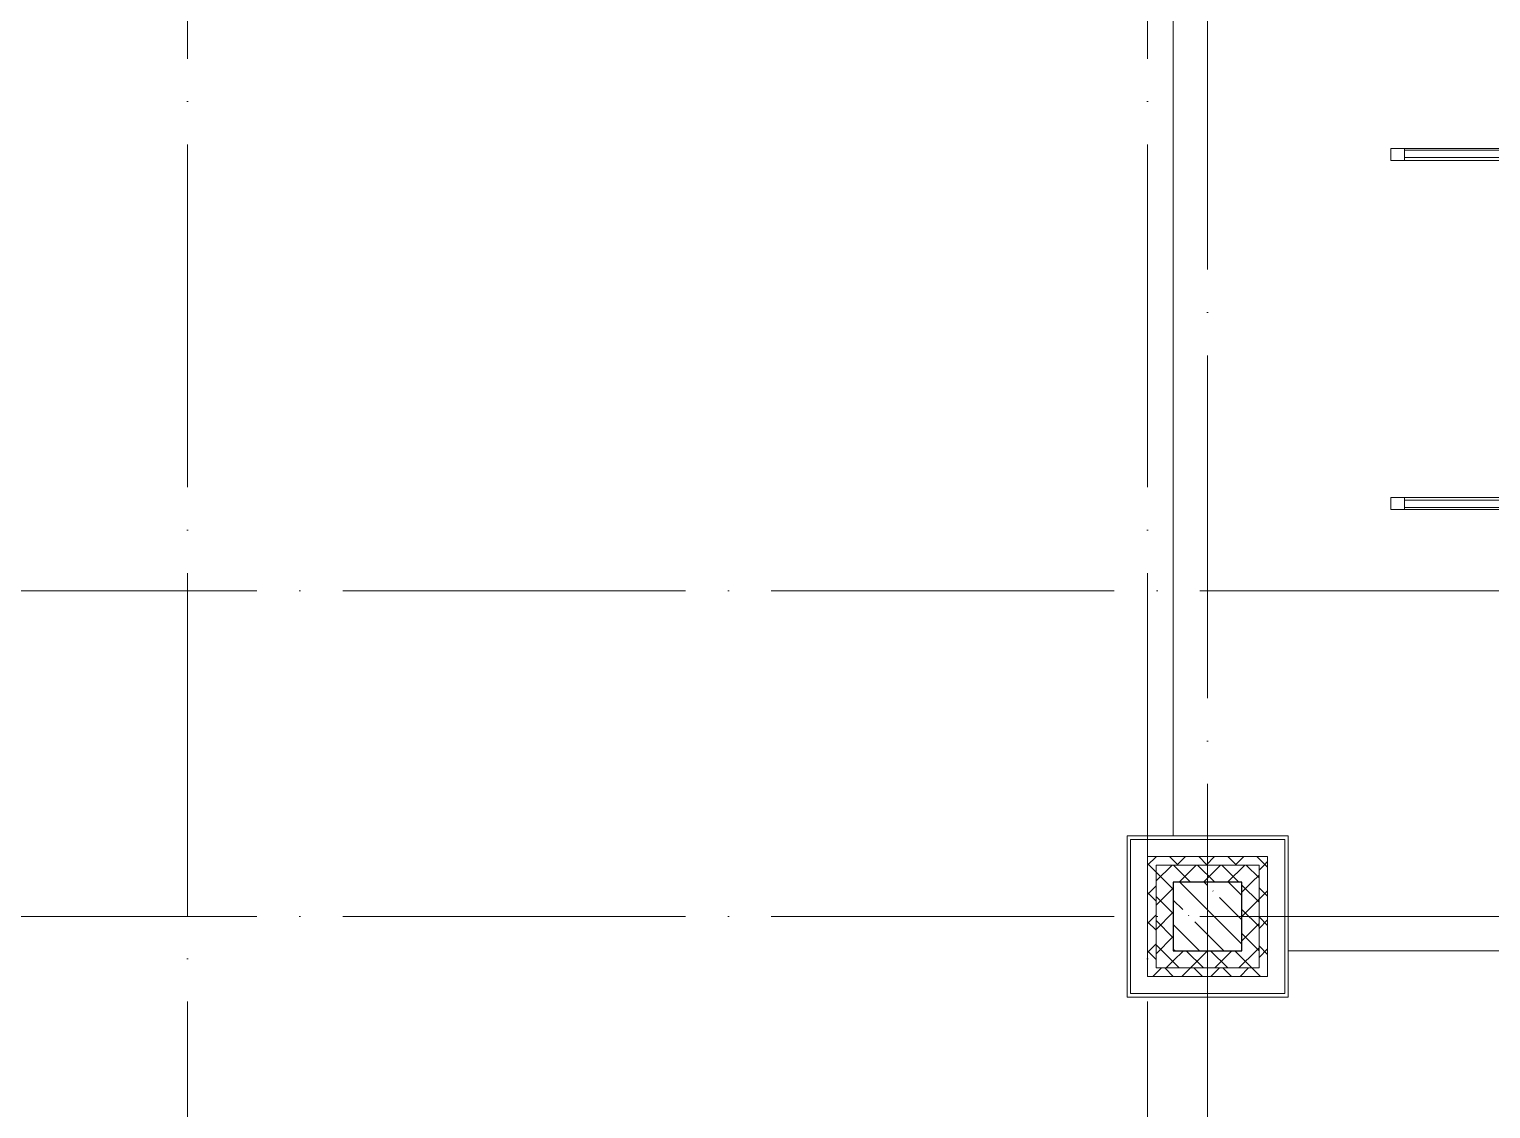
# Model space of a CAD drawing. Header units: millimetres. Extents: x -4370 to 196781, y -4577 to 61202.
# Drawn here: x 62626 to 71152, y 25303 to 31601 of the extents above; entities that cross this region are included whole.
import ezdxf

# ---------------------------------------------------------------- set-up
doc = ezdxf.new("R2010")
doc.units = ezdxf.units.MM
doc.linetypes.add('ADSK_Линия сетки', pattern=[2500, 2000, -250, 0, -250])
for name, color, linetype, lineweight in [('A-DETL-GENF-OTLN', 92, 'Continuous', 9), ('A-FLOR-____-OTLN', 192, 'Continuous', 9), ('A-GLAZ-CURT-OTLN', 52, 'Continuous', 9), ('A-WALL-____-MCUT', 113, 'Continuous', 9), ('A-WALL-____-PATT', 111, 'Continuous', 9), ('A-WALL-FNSH-MCUT', 113, 'Continuous', 9), ('S-COLS-____-MCUT', 52, 'Continuous', 9), ('S-COLS-____-OTLN', 52, 'Continuous', 9), ('S-GRID-____-OTLN', 1, 'Continuous', 9)]:
    doc.layers.add(name, color=color, linetype=linetype, lineweight=lineweight)
pattern_1 = [(45, (0, 0), (-70.71068, 70.71068), []), (135, (0, 0), (-70.71068, -70.71068), [])]
pattern_2 = [(135, (0, 0), (-84.85281, -84.85281), []), (225, (0, 0), (84.85281, -84.85281), [])]

# ---------------------------------------------------------------- blocks, each defined once
blk = doc.blocks.new('BSC_Колонна _Прямоугольная - 400x400-V27-О_АИ_ПП_0_000_Целиком')
at = {"layer": 'S-COLS-____-OTLN', "lineweight": 5}
h = blk.add_hatch(dxfattribs=at)
h.set_pattern_fill('FP_52', color=256, style=0, pattern_type=2)
h.set_pattern_definition([(135, (-69499.98, -26425), (-142.5612, -142.5612), []), (135, (-69357.42, -26425), (-142.5612, -142.5612), [252.016, -50.403, 3.353, -47.05])])
h.paths.add_polyline_path([(200, -200), (200, 200), (-200, 200), (-200, -200), (179, -200)])
at = {"layer": 'S-COLS-____-MCUT', "color": 130, "lineweight": 25}
for p, q in [((200, 200), (-200, 200)), ((-200, 200), (-200, -200)), ((200, -200), (200, 200)), ((-200, -200), (200, -200))]:
    blk.add_line(p, q, dxfattribs=at)
blk = doc.blocks.new('Дверь_Витражная_СКБ_2Ст - ДВН_ДАО_Главный вход-36089722-О_АИ_ПП_0_000_Целиком')
at = {"layer": 'A-DETL-GENF-OTLN', "color": 90}
for p, q in [((-1053, 1040.5), (-983, 1040.5)), ((-1053, 1040.5), (-1053, -12.5)), ((-983, 1040.5), (-1053, 1040.5)), ((-1053, 1040.5), (-1053, -12.5)), ((-983, 1040.5), (-983, -12.5)), ((-983, -12.5), (-983, 1040.5)), ((1053, 1040.5), (983, 1040.5)), ((983, 1040.5), (983, -12.5)), ((1053, 1040.5), (983, 1040.5)), ((983, 1040.5), (983, -12.5)), ((1053, 1040.5), (1053, -12.5)), ((1053, -12.5), (1053, 1040.5)), ((-1053, 960.5), (-983, 960.5)), ((-1043, 960.5), (-1043, 67.5)), ((-999, 960.5), (-999, 67.5)), ((1053, 960.5), (983, 960.5)), ((999, 960.5), (999, 67.5)), ((1043, 960.5), (1043, 67.5)), ((-1053, 67.5), (-983, 67.5)), ((1053, 67.5), (983, 67.5)), ((-1053, -12.5), (-1110, -12.5)), ((-1053, -12.5), (-1110, -12.5)), ((-1100, -67.5), (-1053, -67.5)), ((-1100, -67.5), (-1053, -67.5)), ((-983, -12.5), (-1053, -12.5)), ((-1053, -12.5), (-983, -12.5)), ((-1053, -67.5), (-1053, -12.5)), ((-1053, -67.5), (-1053, -12.5)), ((983, -12.5), (1053, -12.5)), ((983, -12.5), (1053, -12.5)), ((1053, -67.5), (1053, -12.5)), ((1053, -12.5), (1110, -12.5)), ((1053, -12.5), (1053, -67.5)), ((1110, -12.5), (1053, -12.5)), ((1100, -67.5), (1053, -67.5)), ((1053, -67.5), (1100, -67.5))]:
    blk.add_line(p, q, dxfattribs=at)
blk = doc.blocks.new('0083_СОШ675_АР_R22_rvt-1-О_АИ_ПП_0_000_Целиком')
at = {"layer": 'A-WALL-____-PATT', "lineweight": 5}
h = blk.add_hatch(dxfattribs=at)
h.set_pattern_fill('FP_1', color=10, style=0, pattern_type=2)
h.set_pattern_definition(pattern_2)
h.paths.add_polyline_path([(69150, 26075), (69200, 26075), (69200, 26775), (69150, 26775), (69150, 26501.3)])
h = blk.add_hatch(dxfattribs=at)
h.set_pattern_fill('FP_1', color=10, style=0, pattern_type=2)
h.set_pattern_definition(pattern_2)
h.paths.add_polyline_path([(69850, 26725), (69850, 26775), (69200, 26775), (69200, 26725), (69800, 26725)])
h = blk.add_hatch(dxfattribs=at)
h.set_pattern_fill('FP_6', color=10, style=0, pattern_type=2)
h.set_pattern_definition(pattern_1)
h.paths.add_polyline_path([(69300, 26125), (69300, 26725), (69200, 26725), (69200, 26125)])
h = blk.add_hatch(dxfattribs=at)
h.set_pattern_fill('FP_6', color=10, style=0, pattern_type=2)
h.set_pattern_definition(pattern_1)
h.paths.add_polyline_path([(69800, 26625), (69800, 26725), (69300, 26725), (69300, 26625), (69700, 26625)])
h = blk.add_hatch(dxfattribs=at)
h.set_pattern_fill('FP_1', color=10, style=0, pattern_type=2)
h.set_pattern_definition(pattern_2)
h.paths.add_polyline_path([(69800, 26125), (69850, 26125), (69850, 26725), (69800, 26725), (69800, 26225)])
h = blk.add_hatch(dxfattribs=at)
h.set_pattern_fill('FP_6', color=10, style=0, pattern_type=2)
h.set_pattern_definition(pattern_1)
h.paths.add_polyline_path([(69800, 26225), (69800, 26625), (69700, 26625), (69700, 26225)])
h = blk.add_hatch(dxfattribs=at)
h.set_pattern_fill('FP_6', color=10, style=0, pattern_type=2)
h.set_pattern_definition(pattern_1)
h.paths.add_polyline_path([(69300, 26125), (69800, 26125), (69800, 26225), (69300, 26225)])
h = blk.add_hatch(dxfattribs=at)
h.set_pattern_fill('FP_1', color=10, style=0, pattern_type=2)
h.set_pattern_definition(pattern_2)
h.paths.add_polyline_path([(69850, 26075), (69850, 26125), (69200, 26125), (69200, 26075), (69679, 26075)])
at = {"layer": 'A-FLOR-____-OTLN', "color": 90}
for p, q in [((69300, 31770), (69300, 26895)), ((71568, 26225), (69970, 26225)), ((69970, 26225), (71568, 26225))]:
    blk.add_line(p, q, dxfattribs=at)
at = {"layer": 'A-WALL-____-MCUT', "color": 10, "lineweight": 5}
for p, q in [((69050, 26875), (69150, 26875)), ((69050, 26875), (69050, 25975)), ((69150, 26875), (69300, 26875)), ((69950, 26875), (69300, 26875)), ((69950, 26875), (69950, 26775)), ((69950, 26775), (69950, 26625)), ((69950, 26225), (69950, 26625)), ((69950, 26225), (69950, 26075)), ((69950, 26075), (69950, 25975)), ((69150, 25975), (69050, 25975)), ((69300, 25975), (69150, 25975)), ((69300, 25975), (69950, 25975))]:
    blk.add_line(p, q, dxfattribs=at)
at = {"layer": 'A-WALL-____-MCUT', "color": 50, "lineweight": 13}
for p, q in [((69150, 26775), (69200, 26775)), ((69150, 26775), (69150, 26075)), ((69200, 26775), (69300, 26775)), ((69850, 26775), (69300, 26775)), ((69850, 26775), (69850, 26725)), ((69200, 26725), (69300, 26725)), ((69200, 26725), (69200, 26125)), ((69800, 26725), (69300, 26725)), ((69800, 26725), (69800, 26625)), ((69850, 26725), (69850, 26625)), ((69800, 26225), (69800, 26625)), ((69850, 26225), (69850, 26625)), ((69800, 26225), (69800, 26125)), ((69850, 26225), (69850, 26125)), ((69300, 26125), (69200, 26125)), ((69300, 26125), (69800, 26125)), ((69850, 26125), (69850, 26075)), ((69200, 26075), (69150, 26075)), ((69300, 26075), (69200, 26075)), ((69300, 26075), (69850, 26075))]:
    blk.add_line(p, q, dxfattribs=at)
at = {"layer": 'A-WALL-FNSH-MCUT', "color": 90}
for p, q in [((69050, 26895), (69030, 26895)), ((69030, 26895), (69030, 25955)), ((69150, 26895), (69050, 26895)), ((69200, 26895), (69150, 26895)), ((69300, 26895), (69200, 26895)), ((69970, 26895), (69300, 26895)), ((69970, 26875), (69970, 26895)), ((69970, 26775), (69970, 26875)), ((69970, 26725), (69970, 26775)), ((69970, 26625), (69970, 26725)), ((69970, 26225), (69970, 26625)), ((69970, 26125), (69970, 26225)), ((69970, 26075), (69970, 26125)), ((69970, 25975), (69970, 26075)), ((69030, 25955), (69050, 25955)), ((69050, 25955), (69150, 25955)), ((69150, 25955), (69200, 25955)), ((69200, 25955), (69300, 25955)), ((69300, 25955), (69970, 25955)), ((69970, 25955), (69970, 25975))]:
    blk.add_line(p, q, dxfattribs=at)
at = {"layer": 'A-GLAZ-CURT-OTLN', "color": 90, "lineweight": 9, "rotation": 89.99999999999935}
blk.add_blockref('Дверь_Витражная_СКБ_2Ст - ДВН_ДАО_Главный вход-36089722-О_АИ_ПП_0_000_Целиком', (71610, 29853), dxfattribs=at)
at = {"layer": 'S-COLS-____-OTLN', "color": 90, "lineweight": 9}
blk.add_blockref('BSC_Колонна _Прямоугольная - 400x400-V27-О_АИ_ПП_0_000_Целиком', (69500, 26425), dxfattribs=at)

msp = doc.modelspace()

# ---------------------------------------------------------------- linework, layer by layer
at = {"layer": 'S-GRID-____-OTLN', "linetype": 'ADSK_Линия сетки'}
for p, q in [((63549.999976, -3572.657751), (63549.999976, 60644.999414)), ((69150, -3572.657751), (69150, 60644.999414)), ((69500, -2302.657751), (69500, 60644.999414)), ((-3047.723308, 28325.000984), (156348.554077, 28325.000984)), ((-3047.723308, 26425.000586), (156348.554077, 26425.000586))]:
    msp.add_line(p, q, dxfattribs=at)

# ---------------------------------------------------------------- block references
at = {"lineweight": 5}
msp.add_blockref('0083_СОШ675_АР_R22_rvt-1-О_АИ_ПП_0_000_Целиком', (0, 0), dxfattribs=at)

doc.saveas('drawing.dxf')
